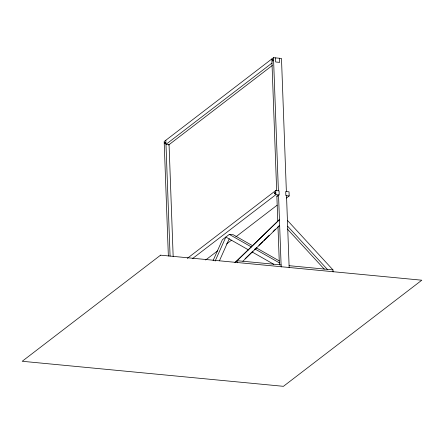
<?xml version="1.0" encoding="UTF-8"?>
<svg xmlns="http://www.w3.org/2000/svg" width="444" height="444" viewBox="0 0 444 444"><rect width="100%" height="100%" fill="white"/><g stroke="black" fill="none" stroke-linecap="round" stroke-linejoin="round"><path stroke-width="0.67" d="M213.109 260.55L222.411 239.688L229.315 234.393L233.305 234.776L252.442 245.654M215.151 261.061L225.863 237.041L248.618 249.978M219.425 260.811L229.287 238.689M235.536 261.993L279.443 219.625L237.213 260.711L234.821 262.543M245.11 258.719L252.958 251.076M254.429 249.645L256.393 247.735M258.846 245.349L262.77 241.53M263.753 240.576L269.153 235.326M273.077 231.507L275.53 229.121M242.857 261.25L279.659 225.452L277.983 226.734L279.381 264.779M286.369 191.569L281.485 58.442L273.504 57.676L164.163 141.531L168.359 256.038M271.983 63.076L165.989 144.367L169.064 144.661L173.16 256.421M168.504 145.088L272.322 65.473M187.263 258.397L275.73 190.548L279.054 190.87L279.204 194.988L275.879 194.666L192.357 258.719M277.778 221.14L276.867 196.209L278.538 194.922L281.18 266.977M205.661 259.995L217.749 250.721M226.54 243.984L231.485 240.187M235.881 236.819L277.089 205.211M286.436 198.052L289.183 195.943L289.027 191.825L285.703 191.508L285.853 195.626L289.183 195.943M276.867 196.209L277.533 196.27M281.108 264.918L237.213 260.711L237.29 262.77M289.088 265.684L332.978 269.891L333.056 271.95M256.626 248.035L279.348 260.95M229.315 234.393L251.437 246.969M255.028 249.012L279.542 262.948M252.209 252.02L273.765 264.274M287.423 220.391L332.978 269.891M287.64 226.218L327.339 269.353M287.368 229.021L324.264 269.114M286.519 195.687L289.161 267.743M279.492 58.253L279.642 62.365L275.652 61.982L275.502 57.87M273.504 57.676L278.388 190.803M271.833 58.958L276.662 190.709M275.73 190.548L275.879 194.666M165.834 140.249L170.085 256.133M164.796 142.979C165.262 145.133 165.512 140.681 164.796 142.979M272.472 60.406C272.938 62.56 273.182 58.114 272.472 60.406C272.949 62.582 273.149 58.07 272.466 60.456M274.692 193.279C275.152 195.438 275.402 190.987 274.692 193.279M164.813 142.835C165.007 145.282 165.723 140.903 164.813 142.835M274.708 193.134C274.903 195.582 275.613 191.209 274.708 193.134M160.567 255.167L22.2 361.277L283.433 386.324L421.8 280.208L160.567 255.167"/></g></svg>
